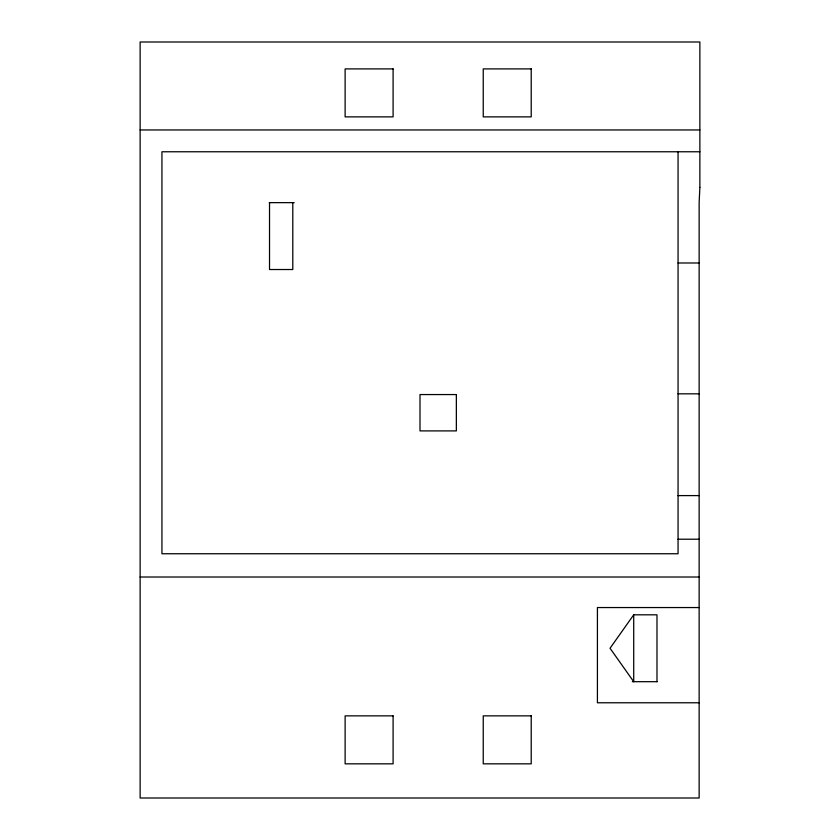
<?xml version="1.0" encoding="UTF-8"?>
<svg xmlns="http://www.w3.org/2000/svg" width="840" height="840" viewBox="0 0 840 840"><rect width="100%" height="100%" fill="white"/><g stroke="black" fill="none" stroke-linecap="round" stroke-linejoin="round"><path stroke-width="1.26" d="M633.717 614.817L610.04 648.249L633.717 681.692L633.717 614.817L656.985 614.817L656.985 681.692M140.133 129.959L699.867 129.959M699.867 151.767L161.941 151.767L161.941 553.749L678.058 553.749L678.058 151.767M269.304 202.65L294.2 202.65M678.058 262.983L699.143 262.983M678.058 393.824L699.143 393.824M678.058 495.6L699.143 495.6M678.058 539.217L699.143 539.217M140.133 577.017L699.143 577.017M699.143 607.551L597.419 607.551L597.419 702.775L699.143 702.775M632.31 681.692L657.206 681.692M292.793 202.65L292.793 269.524L269.524 269.524L269.524 202.65M699.867 187.383L699.143 202.65L699.143 798L140.133 798L140.133 42L699.867 42L699.867 187.383M393.099 68.901L345.125 68.901L345.125 116.876L393.099 116.876L393.099 68.901M531.216 68.901L483.242 68.901L483.242 116.876L531.216 116.876L531.216 68.901M456.351 394.558L420 394.558L420 430.899L456.351 430.899L456.351 394.558M393.099 715.859L345.125 715.859L345.125 763.833L393.099 763.833L393.099 715.859M531.216 715.859L483.242 715.859L483.242 763.833L531.216 763.833L531.216 715.859"/></g></svg>
